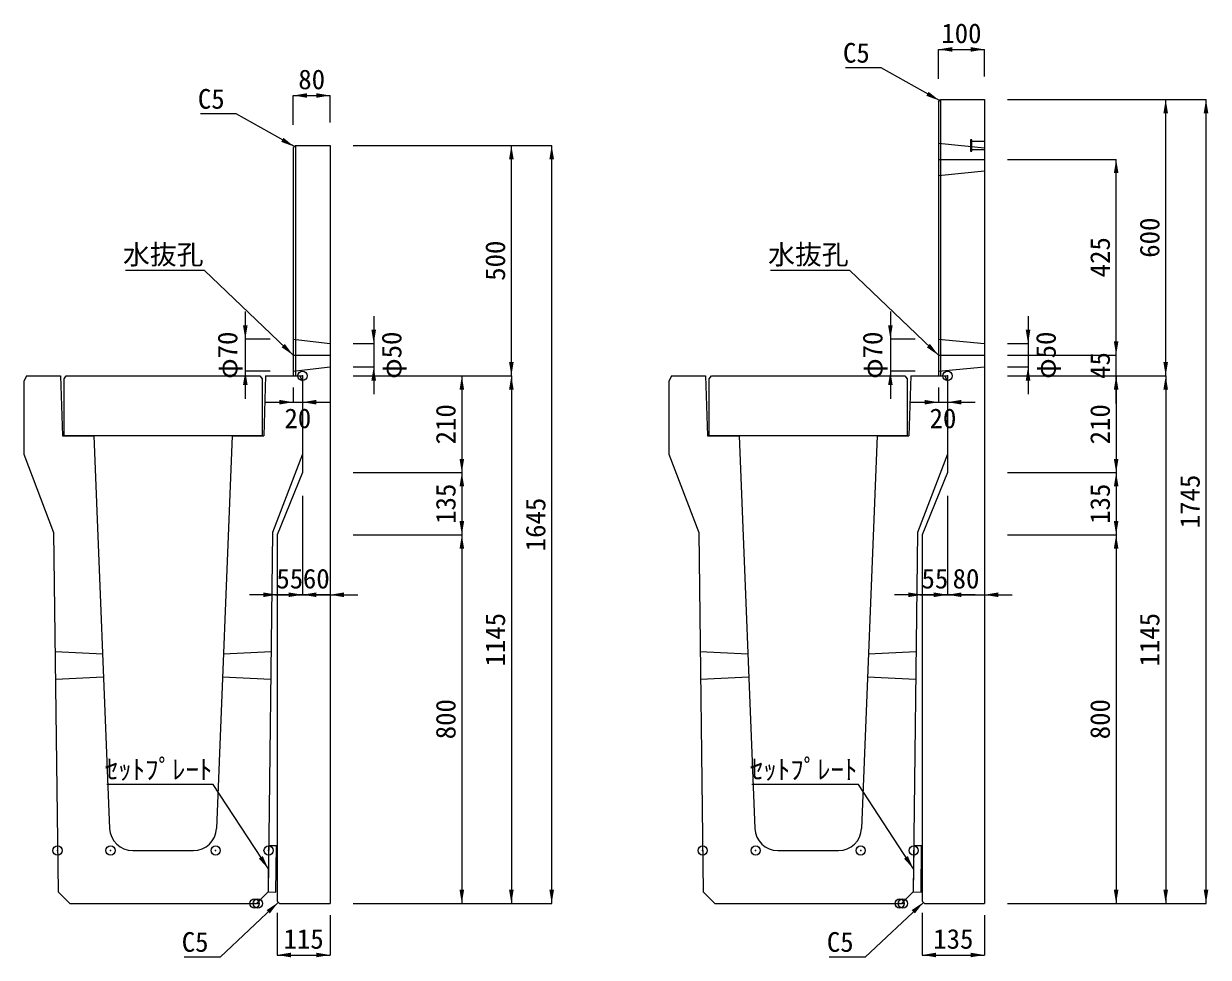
# Model space of a CAD drawing. Units: millimetres at full size, sheet at 1:40. Extents: x 172874 to 199766, y 869448 to 902797.
# Drawn here: x 191401 to 193972, y 889732 to 891758 of the extents above; entities that cross this region are included whole.
import ezdxf
from ezdxf.enums import TextEntityAlignment as Align

# ---------------------------------------------------------------- set-up
doc = ezdxf.new("R2010")
doc.units = ezdxf.units.MM
doc.header["$LTSCALE"] = 40
doc.header["$PDMODE"] = 32
doc.header["$PDSIZE"] = 20
for name, pattern in [('DASHED', [7.5, 6, -1.5]), ('USER2', [4.7625, 3.175, -1.5875]), ('USER3', [1.35, 0.75, -0.6])]:
    doc.linetypes.add(name, pattern=pattern)
for name, color, linetype, lineweight in [('セットプレート', 3, 'Continuous', 13), ('パネックスKDR', 2, 'Continuous', 13), ('寸法線', 7, 'Continuous', 13), ('引出線', 4, 'Continuous', 13), ('本体', 2, 'Continuous', 13), ('補助線', 8, 'Continuous', 13), ('ｲﾝｻｰﾄ', 3, 'USER3', 5)]:
    doc.layers.add(name, color=color, linetype=linetype, lineweight=lineweight)
doc.styles.add('ＭＳ ゴシック', font='')
doc.styles.get('ＭＳ ゴシック').set_extended_font_data('MS Gothic')

# ---------------------------------------------------------------- blocks, each defined once
blk = doc.blocks.new('filled_arrow')
at = {"color": 0, "linetype": 'Continuous', "lineweight": -2}
blk.add_solid([(7.5, 1.25), (0, 0), (7.5, -1.25)], dxfattribs=at)

msp = doc.modelspace()

# ---------------------------------------------------------------- linework, layer by layer
at = {"layer": 'セットプレート'}
for points in [[(191931.68, 889873.33), (191948.68, 889873.12), (191949.91, 889973.11), (191932.91, 889973.32)], [(193331.68, 889873.33), (193348.68, 889873.12), (193349.91, 889973.11), (193332.91, 889973.32)]]:
    msp.add_lwpolyline(points, close=True, dxfattribs=at)
at = {"layer": 'パネックスKDR'}
for p, q in [((193386.29, 891588.33), (193391.29, 891593.33)), ((193391.29, 891593.33), (193486.29, 891593.33)), ((193486.29, 891593.33), (193486.29, 889848.33)), ((193386.29, 891588.33), (193386.29, 890993.33)), ((191986.29, 891488.33), (191991.29, 891493.33)), ((191991.29, 891493.33), (192066.29, 891493.33)), ((192066.29, 891493.33), (192066.29, 889848.33)), ((191986.29, 891488.33), (191986.29, 890993.33)), ((191986.29, 890993.33), (192006.29, 890993.33)), ((192006.29, 890993.33), (192006.29, 890783.33)), ((193386.29, 890993.33), (193406.29, 890993.33)), ((193406.29, 890993.33), (193406.29, 890783.33)), ((192006.29, 890783.33), (191951.29, 890648.33)), ((193406.29, 890783.33), (193351.29, 890648.33)), ((191951.29, 890648.33), (191951.29, 889853.33)), ((193351.29, 890648.33), (193351.29, 889853.33)), ((191951.29, 889853.33), (191956.29, 889848.33)), ((191956.29, 889848.33), (192066.29, 889848.33)), ((193351.29, 889853.33), (193356.29, 889848.33)), ((193356.29, 889848.33), (193486.29, 889848.33))]:
    msp.add_line(p, q, dxfattribs=at)
at = {"layer": 'パネックスKDR', "lineweight": 5}
for p, q in [((193391.29, 891593.33), (193391.29, 890993.33)), ((191991.29, 891493.33), (191991.29, 890993.33))]:
    msp.add_line(p, q, dxfattribs=at)
at = {"layer": 'パネックスKDR', "linetype": 'DASHED', "lineweight": 9}
for p, q in [((193386.29, 891498.33), (193486.29, 891488.33)), ((193386.29, 891428.33), (193486.29, 891438.33)), ((191986.29, 891073.33), (192066.29, 891063.33)), ((193386.29, 891073.33), (193486.29, 891063.33)), ((191986.29, 891003.33), (192066.29, 891013.33)), ((193386.29, 891003.33), (193486.29, 891013.33))]:
    msp.add_line(p, q, dxfattribs=at)
at = {"layer": '寸法線'}
for p, q in [((193386.29, 891701.88), (193486.29, 891701.88)), ((193386.29, 891638.33), (193386.29, 891701.88)), ((193486.29, 891643.33), (193486.29, 891701.88)), ((191986.29, 891601.88), (192066.29, 891601.88)), ((191986.29, 891538.33), (191986.29, 891601.88)), ((192066.29, 891543.33), (192066.29, 891601.88)), ((193536.29, 891593.33), (193967.13, 891593.33)), ((193536.29, 891593.33), (193879.63, 891593.33)), ((193879.63, 890993.33), (193879.63, 891593.33)), ((193967.13, 889848.33), (193967.13, 891593.33)), ((192116.29, 891493.33), (192547.13, 891493.33)), ((192116.29, 891493.33), (192459.63, 891493.33)), ((192459.63, 890993.33), (192459.63, 891493.33)), ((192547.13, 889848.33), (192547.13, 891493.33)), ((193536.29, 891463.33), (193772.13, 891463.33)), ((193772.13, 891038.33), (193772.13, 891463.33)), ((191882.22, 891133.33), (191882.22, 890943.33)), ((193282.22, 891133.33), (193282.22, 890943.33)), ((192160.96, 891123.33), (192160.96, 890953.33)), ((193580.96, 891123.33), (193580.96, 890953.33)), ((193772.13, 890933.33), (193772.13, 891098.33)), ((191936.29, 891073.33), (191882.22, 891073.33)), ((192116.29, 891063.33), (192160.96, 891063.33)), ((193336.29, 891073.33), (193282.22, 891073.33)), ((193536.29, 891063.33), (193580.96, 891063.33)), ((193536.29, 891038.33), (193772.13, 891038.33)), ((193536.29, 891038.33), (193772.13, 891038.33)), ((191936.29, 891003.33), (191882.22, 891003.33)), ((192116.29, 891013.33), (192160.96, 891013.33)), ((193336.29, 891003.33), (193282.22, 891003.33)), ((193536.29, 891013.33), (193580.96, 891013.33)), ((192116.29, 890993.33), (192459.63, 890993.33)), ((192116.29, 890993.33), (192352.13, 890993.33)), ((192116.29, 890993.33), (192459.63, 890993.33)), ((192352.13, 890993.33), (192352.13, 890783.33)), ((192459.63, 890993.33), (192459.63, 889848.33)), ((193536.29, 890993.33), (193879.63, 890993.33)), ((193536.29, 890993.33), (193772.13, 890993.33)), ((193536.29, 890993.33), (193772.13, 890993.33)), ((193536.29, 890993.33), (193879.63, 890993.33)), ((193772.13, 890993.33), (193772.13, 890783.33)), ((193879.63, 890993.33), (193879.63, 889848.33)), ((191986.29, 890968.33), (191986.29, 890936.25)), ((192006.29, 890968.33), (192006.29, 890936.25)), ((193386.29, 890968.33), (193386.29, 890936.25)), ((193406.29, 890968.33), (193406.29, 890936.25)), ((191926.29, 890936.25), (192066.29, 890936.25)), ((193326.29, 890936.25), (193466.29, 890936.25)), ((192116.29, 890783.33), (192352.13, 890783.33)), ((192116.29, 890783.33), (192352.13, 890783.33)), ((192352.13, 890783.33), (192352.13, 890648.33)), ((193536.29, 890783.33), (193772.13, 890783.33)), ((193536.29, 890783.33), (193772.13, 890783.33)), ((193772.13, 890783.33), (193772.13, 890648.33)), ((192006.29, 890733.33), (192006.29, 890518.33)), ((192006.29, 890733.33), (192006.29, 890518.33)), ((192066.29, 890733.33), (192066.29, 890518.33)), ((193406.29, 890733.33), (193406.29, 890518.33)), ((193406.29, 890733.33), (193406.29, 890518.33)), ((193486.29, 890733.33), (193486.29, 890518.33)), ((192116.29, 890648.33), (192352.13, 890648.33)), ((192116.29, 890648.33), (192352.13, 890648.33)), ((192352.13, 890648.33), (192352.13, 889848.33)), ((193536.29, 890648.33), (193772.13, 890648.33)), ((193536.29, 890648.33), (193772.13, 890648.33)), ((193772.13, 890648.33), (193772.13, 889848.33)), ((191951.29, 890598.33), (191951.29, 890518.33)), ((193351.29, 890598.33), (193351.29, 890518.33)), ((192066.29, 890518.33), (191891.29, 890518.33)), ((191946.29, 890518.33), (192126.29, 890518.33)), ((193466.29, 890518.33), (193291.29, 890518.33)), ((193346.29, 890518.33), (193546.29, 890518.33)), ((192116.29, 889848.33), (192547.13, 889848.33)), ((192116.29, 889848.33), (192459.63, 889848.33)), ((192116.29, 889848.33), (192352.13, 889848.33)), ((193536.29, 889848.33), (193967.13, 889848.33)), ((193536.29, 889848.33), (193879.63, 889848.33)), ((193536.29, 889848.33), (193772.13, 889848.33)), ((191951.29, 889828.33), (191951.29, 889736.53)), ((192066.29, 889823.33), (192066.29, 889736.53)), ((193351.29, 889828.33), (193351.29, 889736.53)), ((193486.29, 889823.33), (193486.29, 889736.53)), ((191951.29, 889736.53), (192066.29, 889736.53)), ((193351.29, 889736.53), (193486.29, 889736.53))]:
    msp.add_line(p, q, dxfattribs=at)
at = {"layer": '引出線'}
for points in [[(193388.79, 891590.83), (193262.42, 891661.9), (193184.65, 891661.9)], [(191988.79, 891490.83), (191862.42, 891561.9), (191784.65, 891561.9)], [(191986.29, 891038.33), (191793.83, 891221.78), (191622.09, 891221.78)], [(193386.29, 891038.33), (193193.83, 891221.78), (193022.09, 891221.78)], [(191932.3, 889923.32), (191812.75, 890106.77), (191581.38, 890106.77)], [(193332.3, 889923.32), (193212.75, 890106.77), (192981.38, 890106.77)], [(191953.79, 889850.83), (191827.42, 889732.18), (191749.65, 889732.18)], [(193353.79, 889850.83), (193227.42, 889732.18), (193149.65, 889732.18)]]:
    msp.add_lwpolyline(points, dxfattribs=at)
at = {"layer": '本体'}
for p, q in [((191407.29, 890993.33), (191401.29, 890981.33)), ((191401.29, 890981.33), (191401.29, 890823.33)), ((191407.29, 890993.33), (191481.29, 890993.33)), ((191481.29, 890993.33), (191485.29, 890863.33)), ((191926.29, 890993.33), (191922.29, 890863.33)), ((191926.29, 890993.33), (192000.29, 890993.33)), ((192000.29, 890993.33), (192006.29, 890981.33)), ((192006.29, 890981.33), (192006.29, 890823.33)), ((192807.29, 890993.33), (192801.29, 890981.33)), ((192801.29, 890981.33), (192801.29, 890823.33)), ((192807.29, 890993.33), (192881.29, 890993.33)), ((192881.29, 890993.33), (192885.29, 890863.33)), ((193326.29, 890993.33), (193322.29, 890863.33)), ((193326.29, 890993.33), (193400.29, 890993.33)), ((193400.29, 890993.33), (193406.29, 890981.33)), ((193406.29, 890981.33), (193406.29, 890823.33)), ((191485.29, 890863.33), (191553.79, 890863.33)), ((191553.79, 890863.33), (191587.87, 890011.33)), ((191853.79, 890863.33), (191819.71, 890011.33)), ((191853.79, 890863.33), (191922.29, 890863.33)), ((192885.29, 890863.33), (192953.79, 890863.33)), ((192953.79, 890863.33), (192987.87, 890011.33)), ((193253.79, 890863.33), (193219.71, 890011.33)), ((193253.79, 890863.33), (193322.29, 890863.33)), ((191401.29, 890823.33), (191466.29, 890653.33)), ((192006.29, 890823.33), (191941.29, 890653.33)), ((192801.29, 890823.33), (192866.29, 890653.33)), ((193406.29, 890823.33), (193341.29, 890653.33)), ((191466.29, 890653.33), (191475.9, 889873.33)), ((191941.29, 890653.33), (191931.68, 889873.33)), ((192866.29, 890653.33), (192875.9, 889873.33)), ((193341.29, 890653.33), (193331.68, 889873.33)), ((191637.83, 889963.33), (191769.75, 889963.33)), ((193037.83, 889963.33), (193169.75, 889963.33)), ((191475.9, 889873.33), (191501.21, 889848.33)), ((191906.37, 889848.33), (191931.68, 889873.33)), ((192875.9, 889873.33), (192901.21, 889848.33)), ((193306.37, 889848.33), (193331.68, 889873.33)), ((191501.21, 889848.33), (191906.37, 889848.33)), ((192901.21, 889848.33), (193306.37, 889848.33))]:
    msp.add_line(p, q, dxfattribs=at)
at = {"layer": '本体', "linetype": 'USER2'}
for p, q in [((191469.47, 890395.33), (191572.71, 890390.33)), ((191834.87, 890390.33), (191938.11, 890395.33)), ((192869.47, 890395.33), (192972.71, 890390.33)), ((193234.87, 890390.33), (193338.11, 890395.33)), ((191470.21, 890335.33), (191574.71, 890340.33)), ((191832.87, 890340.33), (191937.37, 890335.33)), ((192870.21, 890335.33), (192974.71, 890340.33)), ((193232.87, 890340.33), (193337.37, 890335.33))]:
    msp.add_line(p, q, dxfattribs=at)
at = {"layer": '本体', "lineweight": 20}
for points in [[(191488.79, 890987.33), (191493.79, 890993.33), (191913.79, 890993.33), (191918.79, 890987.33), (191918.79, 890863.33), (191488.79, 890863.33)], [(192888.79, 890987.33), (192893.79, 890993.33), (193313.79, 890993.33), (193318.79, 890987.33), (193318.79, 890863.33), (192888.79, 890863.33)]]:
    msp.add_lwpolyline(points, close=True, dxfattribs=at)
at = {"layer": '本体'}
for centre, start, end in [((191637.83, 890013.33), 182.29061, 270), ((191769.75, 890013.33), 270, 357.70939), ((193037.83, 890013.33), 182.29061, 270), ((193169.75, 890013.33), 270, 357.70939)]:
    msp.add_arc(centre, 50, start, end, dxfattribs=at)
at = {"layer": '補助線'}
for p, q in [((193386.29, 891463.33), (193486.29, 891463.33)), ((191986.29, 891038.33), (192066.29, 891038.33)), ((193386.29, 891038.33), (193486.29, 891038.33))]:
    msp.add_line(p, q, dxfattribs=at)
for p in [(192006.29, 890993.33), (193406.29, 890993.33), (191474.79, 889963.33), (191589.79, 889963.33), (191817.79, 889963.33), (191932.79, 889963.33), (192874.79, 889963.33), (192989.79, 889963.33), (193217.79, 889963.33), (193332.79, 889963.33), (191902.29, 889848.33), (191902.29, 889848.33), (191909.29, 889848.33), (191909.29, 889848.33), (191909.29, 889848.33), (191909.29, 889848.33), (193302.29, 889848.33), (193302.29, 889848.33), (193309.29, 889848.33), (193309.29, 889848.33), (193309.29, 889848.33), (193309.29, 889848.33)]:
    msp.add_point(p, dxfattribs=at)
at = {"layer": 'ｲﾝｻｰﾄ'}
for p, q in [((193456.29, 891505.83), (193456.29, 891480.83)), ((193459.29, 891505.83), (193456.29, 891505.83)), ((193459.29, 891480.83), (193459.29, 891505.83)), ((193486.29, 891501.83), (193459.29, 891501.83)), ((193456.29, 891480.83), (193459.29, 891480.83)), ((193459.29, 891484.83), (193486.29, 891484.83))]:
    msp.add_line(p, q, dxfattribs=at)

# ---------------------------------------------------------------- block references
at = {"layer": '寸法線', "xscale": 4, "yscale": 4}
for p in [(193386.29, 891701.88), (191986.29, 891601.88), (192006.29, 890936.25), (193406.29, 890936.25), (192006.29, 890518.33), (192066.29, 890518.33), (193406.29, 890518.33), (193486.29, 890518.33), (191951.29, 889736.53), (193351.29, 889736.53)]:
    msp.add_blockref('filled_arrow', p, dxfattribs=at)
for p, rotation in [((193486.29, 891701.88), 180), ((192066.29, 891601.88), 180), ((193879.63, 891593.33), 270), ((193967.13, 891593.33), 270), ((192459.63, 891493.33), 270), ((192547.13, 891493.33), 270), ((193772.13, 891463.33), 270), ((191882.22, 891073.33), 90), ((192160.96, 891063.33), 90), ((193282.22, 891073.33), 90), ((193580.96, 891063.33), 90), ((193772.13, 891038.33), 90), ((193772.13, 891038.33), 90), ((191882.22, 891003.33), 270), ((192160.96, 891013.33), 270), ((192459.63, 890993.33), 90), ((193282.22, 891003.33), 270), ((193580.96, 891013.33), 270), ((193879.63, 890993.33), 90), ((192352.13, 890993.33), 270), ((192459.63, 890993.33), 270), ((193772.13, 890993.33), 270), ((193772.13, 890993.33), 270), ((193879.63, 890993.33), 270), ((191986.29, 890936.25), 180), ((193386.29, 890936.25), 180), ((192352.13, 890783.33), 90), ((193772.13, 890783.33), 90), ((192352.13, 890783.33), 270), ((193772.13, 890783.33), 270), ((192352.13, 890648.33), 90), ((193772.13, 890648.33), 90), ((192352.13, 890648.33), 270), ((193772.13, 890648.33), 270), ((191951.29, 890518.33), 180), ((192006.29, 890518.33), 180), ((193351.29, 890518.33), 180), ((193406.29, 890518.33), 180), ((192352.13, 889848.33), 90), ((192459.63, 889848.33), 90), ((192547.13, 889848.33), 90), ((193772.13, 889848.33), 90), ((193879.63, 889848.33), 90), ((193967.13, 889848.33), 90), ((192066.29, 889736.53), 180), ((193486.29, 889736.53), 180)]:
    msp.add_blockref('filled_arrow', p, dxfattribs=dict(at, rotation=rotation))
at = {"layer": '引出線', "xscale": 4, "yscale": 4}
for p, rotation in [((193388.79, 891590.83), 150.6), ((191988.79, 891490.83), 150.6), ((191986.29, 891038.33), 136.4), ((193386.29, 891038.33), 136.4), ((191932.3, 889923.32), 123.1), ((193332.3, 889923.32), 123.1), ((191953.79, 889850.83), 223.2), ((193353.79, 889850.83), 223.2)]:
    msp.add_blockref('filled_arrow', p, dxfattribs=dict(at, rotation=rotation))

# ---------------------------------------------------------------- texts
at = {"layer": '寸法線', "style": 'ＭＳ ゴシック'}
for s, p in [('100', (193436.29, 891736.88)), ('80', (192026.29, 891636.88)), ('20', (191996.29, 890901.25)), ('20', (193396.29, 890901.25)), ('55', (191978.79, 890553.33)), ('60', (192036.29, 890553.33)), ('55', (193378.79, 890553.33)), ('80', (193446.29, 890553.33)), ('115', (192008.79, 889771.53)), ('135', (193418.79, 889771.53))]:
    msp.add_text(s, height=42.72, dxfattribs=at).set_placement(p, align=Align.MIDDLE_CENTER)
for s, p in [('600', (193844.63, 891293.33)), ('425', (193737.13, 891250.83)), ('500', (192424.63, 891243.33)), ('φ70', (191843.56, 891038.33)), ('φ50', (192199.62, 891038.33)), ('φ70', (193243.56, 891038.33)), ('φ50', (193619.62, 891038.33)), ('45', (193737.13, 891015.83)), ('210', (192317.13, 890888.33)), ('210', (193737.13, 890888.33)), ('1745', (193932.13, 890720.83)), ('135', (192317.13, 890715.83)), ('135', (193737.13, 890715.83)), ('1645', (192512.13, 890670.83)), ('1145', (192424.63, 890420.83)), ('1145', (193844.63, 890420.83)), ('800', (192317.13, 890248.33)), ('800', (193737.13, 890248.33))]:
    msp.add_text(s, height=42.72, rotation=90, dxfattribs=at).set_placement(p, align=Align.MIDDLE_CENTER)
at = {"layer": '引出線', "style": 'ＭＳ ゴシック'}
for s, p in [('C5', (193237.42, 891715.9)), ('C5', (191837.42, 891615.9)), ('水抜孔', (191791.58, 891278.06)), ('水抜孔', (193191.58, 891278.06)), ('ｾｯﾄﾌﾟﾚｰﾄ', (191810.5, 890160.77)), ('ｾｯﾄﾌﾟﾚｰﾄ', (193210.5, 890160.77)), ('C5', (191802.42, 889786.18)), ('C5', (193202.42, 889786.18))]:
    msp.add_text(s, height=42.72, dxfattribs=at).set_placement(p, align=Align.TOP_RIGHT)

doc.saveas('drawing.dxf')
